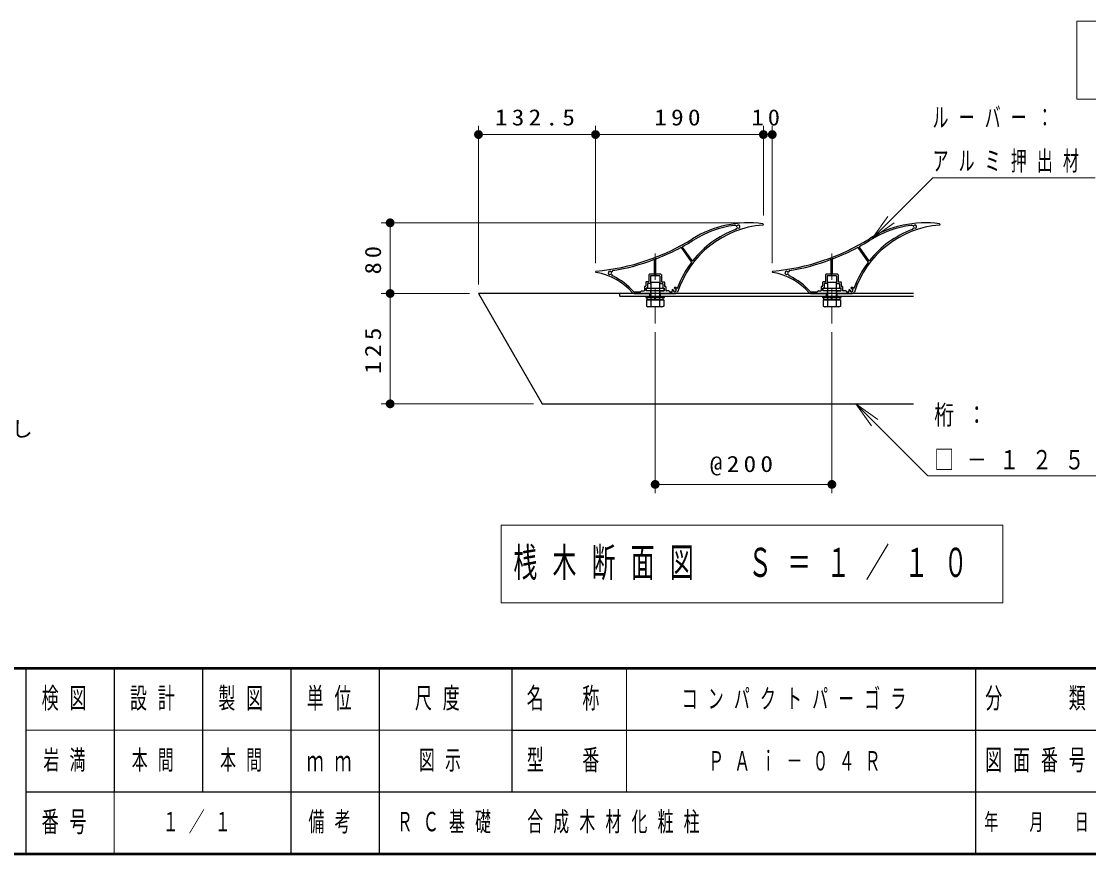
# Model space of a CAD drawing. Units: millimetres on the paper, with parts at other scales. Extents: x -385 to 0, y -10 to 267.
# Drawn here: x -243 to -122.2, y 0 to 94.3 of the extents above; entities that cross this region are included whole.
import ezdxf

# ---------------------------------------------------------------- set-up
doc = ezdxf.new("R2010")
doc.units = ezdxf.units.MM
doc.linetypes.add('USER2', pattern=[6, 3, -1, 1, -1])
doc.layers.add('LY_1', color=7, linetype='Continuous', lineweight=25)
doc.layers.add('LY_2', color=7, linetype='Continuous', lineweight=13)
doc.layers.add('LY_3', color=7, linetype='Continuous')
doc.styles.add('ＭＳ ゴシック', font='')
doc.styles.get('ＭＳ ゴシック').set_extended_font_data('MS Gothic')

# ---------------------------------------------------------------- blocks, each defined once
blk = doc.blocks.new('filled_dot')
at = {"color": 0, "linetype": 'Continuous', "lineweight": -2, "const_width": 1.25}
blk.add_lwpolyline([(-0.625, 0, 1), (0.625, 0, 1)], format="xyb", close=True, dxfattribs=at)

msp = doc.modelspace()

# ---------------------------------------------------------------- linework, layer by layer
at = {"layer": 'LY_1', "lineweight": 13}
for p, q in [((-123.54, 94.267), (-123.54, 85.467)), ((-75.74, 94.267), (-123.54, 94.267)), ((-123.54, 85.467), (-75.74, 85.467)), ((-191.259, 64.445), (-191.259, 82.445)), ((-178.009, 66.894), (-178.009, 82.445)), ((-159.009, 72.263), (-159.009, 82.445)), ((-158.009, 66.894), (-158.009, 82.445)), ((-191.259, 81.445), (-178.009, 81.445)), ((-178.009, 81.445), (-159.009, 81.445)), ((-159.009, 81.445), (-158.009, 81.445)), ((-161.681, 71.445), (-202.259, 71.445)), ((-201.259, 63.445), (-201.259, 71.445)), ((-146.694, 69.674), (-144.926, 72.149)), ((-146.694, 69.674), (-144.573, 71.795)), ((-144.219, 71.442), (-146.694, 69.674)), ((-192.259, 63.445), (-202.259, 63.445)), ((-201.259, 50.945), (-201.259, 63.445)), ((-171.259, 59.056), (-171.259, 40.823)), ((-151.259, 59.056), (-151.259, 40.823)), ((-185.043, 50.945), (-202.259, 50.945)), ((-146.773, 48.471), (-148.541, 50.945)), ((-148.541, 50.945), (-146.066, 49.178)), ((-148.541, 50.945), (-146.419, 48.824)), ((-151.259, 41.823), (-171.259, 41.823)), ((-188.706, 37.194), (-188.706, 28.394)), ((-131.906, 37.194), (-188.706, 37.194)), ((-131.906, 28.394), (-131.906, 37.194)), ((-188.706, 28.394), (-131.906, 28.394))]:
    msp.add_line(p, q, dxfattribs=at)
at = {"layer": 'LY_1', "color": 2, "linetype": 'USER2', "lineweight": 13}
for p, q in [((-171.259, 67.977), (-171.259, 60.056)), ((-151.259, 67.977), (-151.259, 60.056))]:
    msp.add_line(p, q, dxfattribs=at)
at = {"layer": 'LY_1', "color": 4}
for p, q in [((-167.164, 67.016), (-168.289, 68.641)), ((-167.085, 67.167), (-168.15, 68.704)), ((-147.164, 67.016), (-148.289, 68.641)), ((-147.085, 67.167), (-148.15, 68.704)), ((-171.334, 65.675), (-171.334, 67.233)), ((-171.184, 65.675), (-171.184, 67.328)), ((-151.334, 65.675), (-151.334, 67.233)), ((-151.184, 65.675), (-151.184, 67.328)), ((-171.964, 65.575), (-171.964, 64.795)), ((-171.384, 65.625), (-171.914, 65.625)), ((-171.784, 65.415), (-171.784, 64.595)), ((-170.764, 65.445), (-171.754, 65.445)), ((-170.604, 65.625), (-171.134, 65.625)), ((-170.734, 65.415), (-170.734, 64.595)), ((-170.554, 65.575), (-170.554, 64.795)), ((-151.964, 65.575), (-151.964, 64.795)), ((-151.384, 65.625), (-151.914, 65.625)), ((-151.784, 65.415), (-151.784, 64.595)), ((-150.764, 65.445), (-151.754, 65.445)), ((-150.604, 65.625), (-151.134, 65.625)), ((-150.734, 65.415), (-150.734, 64.595)), ((-150.554, 65.575), (-150.554, 64.795)), ((-172.474, 64.195), (-172.474, 63.795)), ((-172.364, 64.245), (-172.424, 64.245)), ((-172.314, 64.695), (-172.314, 64.295)), ((-172.294, 63.775), (-172.294, 64.035)), ((-172.014, 64.745), (-172.264, 64.745)), ((-172.164, 64.065), (-172.264, 64.065)), ((-172.134, 64.535), (-172.134, 64.095)), ((-171.814, 64.565), (-172.104, 64.565)), ((-170.704, 64.565), (-170.414, 64.565)), ((-170.504, 64.745), (-170.254, 64.745)), ((-170.384, 64.535), (-170.384, 64.095)), ((-170.354, 64.065), (-170.254, 64.065)), ((-170.224, 63.775), (-170.224, 64.035)), ((-170.204, 64.695), (-170.204, 64.295)), ((-170.154, 64.245), (-170.094, 64.245)), ((-170.044, 64.195), (-170.044, 63.795)), ((-152.474, 64.195), (-152.474, 63.795)), ((-152.364, 64.245), (-152.424, 64.245)), ((-152.314, 64.695), (-152.314, 64.295)), ((-152.294, 63.775), (-152.294, 64.035)), ((-152.014, 64.745), (-152.264, 64.745)), ((-152.164, 64.065), (-152.264, 64.065)), ((-152.134, 64.535), (-152.134, 64.095)), ((-151.814, 64.565), (-152.104, 64.565)), ((-150.704, 64.565), (-150.414, 64.565)), ((-150.504, 64.745), (-150.254, 64.745)), ((-150.384, 64.535), (-150.384, 64.095)), ((-150.354, 64.065), (-150.254, 64.065)), ((-150.224, 63.775), (-150.224, 64.035)), ((-150.204, 64.695), (-150.204, 64.295)), ((-150.154, 64.245), (-150.094, 64.245)), ((-150.044, 64.195), (-150.044, 63.795)), ((-173.668, 63.625), (-172.95, 63.625)), ((-173.668, 63.445), (-171.814, 63.445)), ((-172.824, 63.731), (-172.915, 63.64)), ((-172.789, 63.745), (-172.524, 63.745)), ((-171.814, 63.745), (-172.264, 63.745)), ((-171.859, 63.125), (-171.859, 63.445)), ((-171.784, 63.715), (-171.784, 63.475)), ((-170.734, 63.715), (-170.734, 63.475)), ((-170.704, 63.745), (-170.254, 63.745)), ((-170.704, 63.445), (-168.906, 63.445)), ((-170.659, 63.125), (-170.659, 63.445)), ((-169.73, 63.745), (-169.994, 63.745)), ((-169.695, 63.731), (-169.604, 63.64)), ((-169.569, 63.625), (-169.373, 63.625)), ((-153.668, 63.625), (-152.95, 63.625)), ((-153.668, 63.445), (-151.814, 63.445)), ((-152.824, 63.731), (-152.915, 63.64)), ((-152.789, 63.745), (-152.524, 63.745)), ((-151.814, 63.745), (-152.264, 63.745)), ((-151.859, 63.125), (-151.859, 63.445)), ((-151.784, 63.715), (-151.784, 63.475)), ((-150.734, 63.715), (-150.734, 63.475)), ((-150.704, 63.745), (-150.254, 63.745)), ((-150.704, 63.445), (-148.906, 63.445)), ((-150.659, 63.125), (-150.659, 63.445)), ((-149.73, 63.745), (-149.994, 63.745)), ((-149.695, 63.731), (-149.604, 63.64)), ((-149.569, 63.625), (-149.373, 63.625))]:
    msp.add_line(p, q, dxfattribs=at)
at = {"layer": 'LY_1'}
for p, q in [((-172.259, 63.745), (-172.259, 64.045)), ((-172.259, 64.045), (-170.259, 64.045)), ((-170.259, 64.045), (-170.259, 63.745)), ((-152.259, 64.045), (-150.259, 64.045)), ((-152.259, 63.745), (-152.259, 64.045)), ((-150.259, 64.045), (-150.259, 63.745)), ((-191.259, 63.445), (-184.043, 50.945)), ((-142.019, 63.445), (-191.259, 63.445)), ((-172.309, 63.125), (-172.309, 62.975)), ((-172.309, 63.125), (-170.209, 63.125)), ((-172.309, 62.975), (-170.209, 62.975)), ((-170.259, 63.745), (-172.259, 63.745)), ((-170.339, 62.975), (-172.179, 62.975)), ((-172.179, 62.725), (-172.179, 62.975)), ((-171.326, 62.725), (-171.259, 62.975)), ((-171.259, 62.725), (-171.192, 62.975)), ((-170.339, 62.725), (-170.339, 62.975)), ((-170.209, 62.975), (-170.209, 63.125)), ((-152.309, 63.125), (-152.309, 62.975)), ((-152.309, 63.125), (-150.209, 63.125)), ((-152.309, 62.975), (-150.209, 62.975)), ((-150.259, 63.745), (-152.259, 63.745)), ((-150.339, 62.975), (-152.179, 62.975)), ((-152.179, 62.725), (-152.179, 62.975)), ((-151.326, 62.725), (-151.259, 62.975)), ((-151.259, 62.725), (-151.192, 62.975)), ((-150.339, 62.725), (-150.339, 62.975)), ((-150.209, 62.975), (-150.209, 63.125)), ((-172.241, 62.725), (-172.241, 62.016)), ((-172.241, 62.725), (-170.278, 62.725)), ((-172.241, 62.016), (-172.084, 61.925)), ((-170.339, 62.725), (-172.179, 62.725)), ((-170.434, 61.925), (-172.084, 61.925)), ((-171.75, 62.725), (-171.75, 62.016)), ((-170.769, 62.725), (-170.769, 62.016)), ((-170.278, 62.016), (-170.434, 61.925)), ((-170.278, 62.725), (-170.278, 62.016)), ((-152.241, 62.725), (-152.241, 62.016)), ((-152.241, 62.725), (-150.278, 62.725)), ((-152.241, 62.016), (-152.084, 61.925)), ((-150.339, 62.725), (-152.179, 62.725)), ((-150.434, 61.925), (-152.084, 61.925)), ((-151.75, 62.725), (-151.75, 62.016)), ((-150.769, 62.725), (-150.769, 62.016)), ((-150.278, 62.016), (-150.434, 61.925)), ((-150.278, 62.725), (-150.278, 62.016)), ((-184.043, 50.945), (-142.019, 50.945))]:
    msp.add_line(p, q, dxfattribs=at)
at = {"layer": 'LY_1', "color": 131}
for p, q in [((-171.759, 64.725), (-171.759, 62.725)), ((-171.759, 64.725), (-170.759, 64.725)), ((-170.759, 64.725), (-170.759, 62.725)), ((-151.759, 64.725), (-150.759, 64.725)), ((-151.759, 64.725), (-151.759, 62.725)), ((-150.759, 64.725), (-150.759, 62.725))]:
    msp.add_line(p, q, dxfattribs=at)
at = {"layer": 'LY_1', "color": 190}
for q in [(-175.259, 63.445), (-142.019, 63.125)]:
    msp.add_line((-175.259, 63.125), q, dxfattribs=at)
at = {"layer": 'LY_1', "lineweight": 13}
for points in [[(-146.694, 69.674), (-139.815, 76.553), (-121.443, 76.553)], [(-148.541, 50.945), (-140.381, 42.786), (-103.159, 42.786)]]:
    msp.add_lwpolyline(points, dxfattribs=at)
at = {"layer": 'LY_1', "color": 4}
for centre, radius, start, end in [((-160.681, 59.445), 12, 82.30635, 121.88041), ((-159.084, 71.263), 0.075, 274.35776, 82.30635), ((-140.681, 59.445), 12, 82.30635, 121.88041), ((-139.084, 71.263), 0.075, 274.35776, 82.30635), ((-158.243, 60.22), 11, 94.35776, 162.19171), ((-158.243, 60.22), 11.18, 110.63202, 141.60395), ((-160.681, 59.445), 11.82, 97.89392, 121.88041), ((-162.263, 70.856), 0.3, 51.29358, 97.89392), ((-162.288, 70.964), 0.3, 290.63202, 335.0062), ((-162.036, 71.139), 0.0625, 231.29358, 327.91277), ((-161.959, 70.811), 0.0625, 58.42782, 155.0062), ((-161.835, 71.013), 0.175, 239.97568, 149.46063), ((-138.243, 60.22), 11, 94.35776, 162.19171), ((-138.243, 60.22), 11.18, 110.63202, 141.60395), ((-140.681, 59.445), 11.82, 97.89392, 121.88041), ((-142.263, 70.856), 0.3, 51.29358, 97.89392), ((-142.288, 70.964), 0.3, 290.63202, 335.0062), ((-142.036, 71.139), 0.0625, 231.29358, 327.91277), ((-141.959, 70.811), 0.0625, 58.42782, 155.0062), ((-141.835, 71.013), 0.175, 239.97568, 149.46063), ((-180.222, 90.864), 25, 275.2352, 301.88041), ((-180.222, 90.864), 25.18, 298.69306, 301.88041), ((-160.222, 90.864), 25, 275.2352, 301.88041), ((-160.222, 90.864), 25.18, 298.69306, 301.88041), ((-180.222, 90.864), 25.18, 291.11274, 298.12188), ((-168.33, 68.613), 0.05, 34.7085, 118.12188), ((-168.109, 68.732), 0.05, 118.69307, 214.7085), ((-160.222, 90.864), 25.18, 291.11274, 298.12188), ((-148.33, 68.613), 0.05, 34.7085, 118.12188), ((-148.109, 68.732), 0.05, 118.69307, 214.7085), ((-180.222, 90.864), 25.18, 279.63845, 290.50539), ((-171.384, 67.233), 0.05, 0, 110.50539), ((-171.134, 67.328), 0.05, 111.11274, 180), ((-158.243, 60.22), 11.18, 142.94187, 159.82214), ((-167.205, 66.988), 0.05, 322.94187, 34.7085), ((-167.044, 67.195), 0.05, 214.7085, 321.60395), ((-160.222, 90.864), 25.18, 279.63845, 290.50539), ((-151.384, 67.233), 0.05, 0, 110.50539), ((-151.134, 67.328), 0.05, 111.11274, 180), ((-138.243, 60.22), 11.18, 142.94187, 159.82214), ((-147.205, 66.988), 0.05, 322.94187, 34.7085), ((-147.044, 67.195), 0.05, 214.7085, 321.60395), ((-177.934, 65.894), 0.075, 95.2352, 260.5565), ((-179.095, 58.915), 7, 41.07659, 80.5565), ((-176.399, 65.779), 0.175, 40.85171, 310.33666), ((-176.245, 65.598), 0.0625, 1.77929, 130.33666), ((-176.219, 65.934), 0.0625, 220.85171, 339.51865), ((-175.982, 65.606), 0.2, 181.77929, 245.05238), ((-175.973, 65.842), 0.2, 99.63845, 159.51865), ((-179.095, 58.915), 7.18, 41.07659, 65.05238), ((-171.914, 65.575), 0.05, 90, 180), ((-171.914, 65.575), 0.05, 90, 180), ((-171.754, 65.415), 0.03, 90, 180), ((-171.384, 65.675), 0.05, 270, 0), ((-171.134, 65.675), 0.05, 180, 270), ((-170.764, 65.415), 0.03, 0, 90), ((-170.604, 65.575), 0.05, 0, 90), ((-157.934, 65.894), 0.075, 95.2352, 260.5565), ((-159.095, 58.915), 7, 41.07659, 80.5565), ((-156.399, 65.779), 0.175, 40.85171, 310.33666), ((-156.245, 65.598), 0.0625, 1.77929, 130.33666), ((-156.219, 65.934), 0.0625, 220.85171, 339.51865), ((-155.982, 65.606), 0.2, 181.77929, 245.05238), ((-155.973, 65.842), 0.2, 99.63845, 159.51865), ((-159.095, 58.915), 7.18, 41.07659, 65.05238), ((-151.914, 65.575), 0.05, 90, 180), ((-151.914, 65.575), 0.05, 90, 180), ((-151.754, 65.415), 0.03, 90, 180), ((-151.384, 65.675), 0.05, 270, 0), ((-151.134, 65.675), 0.05, 180, 270), ((-150.764, 65.415), 0.03, 0, 90), ((-150.604, 65.575), 0.05, 0, 90), ((-172.424, 64.195), 0.05, 90, 180), ((-172.364, 64.295), 0.05, 270, 0), ((-172.264, 64.695), 0.05, 90, 180), ((-172.264, 64.035), 0.03, 90, 180), ((-172.164, 64.095), 0.03, 270, 0), ((-172.104, 64.535), 0.03, 90, 180), ((-172.014, 64.795), 0.05, 270, 0), ((-171.814, 64.595), 0.03, 270, 0), ((-170.704, 64.595), 0.03, 180, 270), ((-170.504, 64.795), 0.05, 180, 270), ((-170.414, 64.535), 0.03, 0, 90), ((-170.354, 64.095), 0.03, 180, 270), ((-170.254, 64.695), 0.05, 0, 90), ((-170.254, 64.035), 0.03, 0, 90), ((-170.154, 64.295), 0.05, 180, 270), ((-170.094, 64.195), 0.05, 0, 90), ((-169.024, 64.068), 0.0725, 87.96659, 267.96659), ((-169.033, 63.82), 0.32, 47.61549, 87.96659), ((-168.784, 64.094), 0.05, 227.61549, 339.82214), ((-152.424, 64.195), 0.05, 90, 180), ((-152.364, 64.295), 0.05, 270, 0), ((-152.264, 64.695), 0.05, 90, 180), ((-152.264, 64.035), 0.03, 90, 180), ((-152.164, 64.095), 0.03, 270, 0), ((-152.104, 64.535), 0.03, 90, 180), ((-152.014, 64.795), 0.05, 270, 0), ((-151.814, 64.595), 0.03, 270, 0), ((-150.704, 64.595), 0.03, 180, 270), ((-150.504, 64.795), 0.05, 180, 270), ((-150.414, 64.535), 0.03, 0, 90), ((-150.354, 64.095), 0.03, 180, 270), ((-150.254, 64.695), 0.05, 0, 90), ((-150.254, 64.035), 0.03, 0, 90), ((-150.154, 64.295), 0.05, 180, 270), ((-150.094, 64.195), 0.05, 0, 90), ((-149.024, 64.068), 0.0725, 87.96659, 267.96659), ((-149.033, 63.82), 0.32, 47.61549, 87.96659), ((-148.784, 64.094), 0.05, 227.61549, 339.82214), ((-173.668, 63.645), 0.2, 221.07659, 270), ((-173.668, 63.645), 0.02, 221.07659, 270), ((-172.95, 63.675), 0.05, 270, 315), ((-172.789, 63.695), 0.05, 90, 135), ((-172.524, 63.795), 0.05, 270, 0), ((-172.264, 63.775), 0.03, 180, 270), ((-171.814, 63.715), 0.03, 0, 90), ((-171.814, 63.475), 0.03, 270, 0), ((-170.704, 63.715), 0.03, 90, 180), ((-170.704, 63.475), 0.03, 180, 270), ((-170.254, 63.775), 0.03, 270, 0), ((-169.994, 63.795), 0.05, 180, 270), ((-169.73, 63.695), 0.05, 45, 90), ((-169.569, 63.675), 0.05, 225, 270), ((-169.373, 63.675), 0.05, 270, 23.07227), ((-169.033, 63.82), 0.32, 182.03341, 203.07227), ((-169.28, 63.812), 0.0725, 2.03341, 182.03341), ((-169.033, 63.82), 0.175, 182.03341, 87.96659), ((-168.906, 63.645), 0.2, 270, 342.19171), ((-153.668, 63.645), 0.2, 221.07659, 270), ((-153.668, 63.645), 0.02, 221.07659, 270), ((-152.95, 63.675), 0.05, 270, 315), ((-152.789, 63.695), 0.05, 90, 135), ((-152.524, 63.795), 0.05, 270, 0), ((-152.264, 63.775), 0.03, 180, 270), ((-151.814, 63.715), 0.03, 0, 90), ((-151.814, 63.475), 0.03, 270, 0), ((-150.704, 63.715), 0.03, 90, 180), ((-150.704, 63.475), 0.03, 180, 270), ((-150.254, 63.775), 0.03, 270, 0), ((-149.994, 63.795), 0.05, 180, 270), ((-149.73, 63.695), 0.05, 45, 90), ((-149.569, 63.675), 0.05, 225, 270), ((-149.373, 63.675), 0.05, 270, 23.07227), ((-149.033, 63.82), 0.32, 182.03341, 203.07227), ((-149.28, 63.812), 0.0725, 2.03341, 182.03341), ((-149.033, 63.82), 0.175, 182.03341, 87.96659), ((-148.906, 63.645), 0.2, 270, 342.19171)]:
    msp.add_arc(centre, radius, start, end, dxfattribs=at)
at = {"layer": 'LY_1'}
for centre, radius, start, end in [((-171.996, 62.374), 0.434, 235.61587, 304.38414), ((-171.259, 63.564), 1.624, 252.41211, 287.58789), ((-170.523, 62.374), 0.434, 235.61587, 304.38414), ((-151.996, 62.374), 0.434, 235.61587, 304.38414), ((-151.259, 63.564), 1.624, 252.41211, 287.58789), ((-150.523, 62.374), 0.434, 235.61587, 304.38414)]:
    msp.add_arc(centre, radius, start, end, dxfattribs=at)
at = {"layer": 'LY_2', "lineweight": 50}
for p, q in [((-385, 21), (0, 21)), ((-385, 0), (0, 0))]:
    msp.add_line(p, q, dxfattribs=at)
at = {"layer": 'LY_2', "color": 211, "lineweight": 25}
for p, q in [((-242.5, 21), (-242.5, 0)), ((-232.5, 21), (-232.5, 7)), ((-222.5, 21), (-222.5, 7)), ((-212.5, 21), (-212.5, 0)), ((-202.5, 21), (-202.5, 7)), ((-187.5, 21), (-187.5, 7)), ((-135, 21), (-135, 0)), ((-187.5, 14), (-70, 14)), ((-242.5, 7), (0, 7))]:
    msp.add_line(p, q, dxfattribs=at)
at = {"layer": 'LY_2'}
for p, q in [((-174.5, 21), (-174.5, 7)), ((-242.5, 14), (-187.5, 14)), ((-232.5, 7), (-232.5, 0))]:
    msp.add_line(p, q, dxfattribs=at)
at = {"layer": 'LY_2', "lineweight": 25}
msp.add_line((-202.5, 7), (-202.5, 0), dxfattribs=at)

# ---------------------------------------------------------------- block references
at = {"layer": 'LY_1', "lineweight": 13, "xscale": 0.4, "yscale": 0.4}
for p in [(-191.259, 81.445), (-178.009, 81.445), (-159.009, 81.445), (-171.259, 41.823)]:
    msp.add_blockref('filled_dot', p, dxfattribs=at)
for p, rotation in [((-178.009, 81.445), 180), ((-159.009, 81.445), 180), ((-158.009, 81.445), 180), ((-201.259, 71.445), 270), ((-201.259, 63.445), 270), ((-201.259, 63.445), 90), ((-201.259, 50.945), 90), ((-151.259, 41.823), 180)]:
    msp.add_blockref('filled_dot', p, dxfattribs=dict(at, rotation=rotation))

# ---------------------------------------------------------------- texts
at = {"layer": 'LY_1', "style": 'ＭＳ ゴシック'}
for s, insert, char_height, attachment_point in [('\\T1.64;\\W0.6;ルーバー：', (-139.86, 83.353), 2.199, 4), ('\\T1.33;\\W1.15;132.5', (-184.634, 82.445), 1.833, 8), ('\\T1.33;\\W1.15;190', (-168.509, 82.445), 1.833, 8), ('\\T1.34;\\W1.1;10', (-158.509, 82.445), 1.833, 8), ('\\T1.64;\\W0.6;アルミ押出材', (-139.86, 78.353), 2.199, 4), ('\\T1.64;\\W0.75;桁：', (-139.677, 49.586), 2.199, 4), ('\\T1.23;柱化粧板（合成木材）は、木粉入り再生プラスチック（ポリプロピレン系、色：サンディーブラウン）とし', (-382.891, 46.997), 1.76, 7), ('\\T1.33;\\W1.15;@200', (-161.259, 42.823), 1.833, 8), ('\\T1.64;\\W0.75;□－１２５×７５×２．３', (-139.677, 44.586), 2.199, 4), ('\\T1.64;\\W0.6;桟木断面図\u3000Ｓ＝１／１０', (-187.306, 32.794), 3.299, 4), ('\\T1.64;\\W0.6;コンパクトパーゴラ', (-168.25, 17.5), 2.199, 4), ('\\T1.64;\\W0.6;岩満', (-240.5, 10.5), 2.199, 4), ('\\T1.64;\\W0.6;本間', (-230.5, 10.5), 2.199, 4), ('\\T1.64;\\W0.6;本間', (-220.5, 10.5), 2.199, 4), ('\\T1.64;\\W0.6;ＰＡｉ－０４Ｒ', (-165.25, 10.5), 2.199, 4), ('\\T1.64;\\W0.6;ＲＣ基礎\u3000合成木材化粧柱', (-200.5, 3.5), 2.199, 4)]:
    msp.add_mtext(s, dxfattribs=dict(at, insert=insert, char_height=char_height, attachment_point=attachment_point))
at = {"layer": 'LY_1', "char_height": 1.833, "attachment_point": 8, "rotation": 90, "style": 'ＭＳ ゴシック'}
for s, insert in [('\\T1.34;\\W1.1;80', (-202.259, 67.445)), ('\\T1.33;\\W1.15;125', (-202.259, 57.195))]:
    msp.add_mtext(s, dxfattribs=dict(at, insert=insert))
at = {"layer": 'LY_2', "color": 4, "attachment_point": 4, "style": 'ＭＳ ゴシック'}
for s, insert, char_height in [('\\T1.64;\\W0.6;検図', (-240.7, 17.5), 2.346), ('\\T1.64;\\W0.6;設計', (-230.7, 17.5), 2.346), ('\\T1.64;\\W0.6;製図', (-220.7, 17.5), 2.346), ('\\T1.64;\\W0.6;単位', (-210.7, 17.5), 2.346), ('\\T1.64;\\W0.6;尺度', (-198.45, 17.5), 2.346), ('\\T1.64;\\W0.6;名\u3000称', (-185.8, 17.5), 2.346), ('\\T1.64;\\W0.6;分\u3000\u3000類', (-133.9, 17.5), 2.346), ('\\T1.64;\\W0.6;型\u3000番', (-185.8, 10.5), 2.346), ('\\T1.64;\\W0.6;図面番号', (-133.9, 10.5), 2.346), ('\\T1.64;\\W0.6;ｍｍ', (-210.7, 10.5), 2.346), ('\\T1.64;\\W0.6;番号', (-240.7, 3.5), 2.346), ('\\T1.64;\\W0.6;備考', (-210.5, 3.5), 2.199), ('\\T1.64;\\W0.6;年\u3000月\u3000日', (-134, 3.5), 1.906)]:
    msp.add_mtext(s, dxfattribs=dict(at, insert=insert, char_height=char_height))
at = {"layer": 'LY_3', "char_height": 2.199, "attachment_point": 4, "style": 'ＭＳ ゴシック'}
for s, insert in [('\\T1.64;\\W0.6;図示', (-198, 10.5)), ('\\T1.64;\\W0.6;１／１', (-227, 3.5))]:
    msp.add_mtext(s, dxfattribs=dict(at, insert=insert))

doc.saveas('drawing.dxf')
